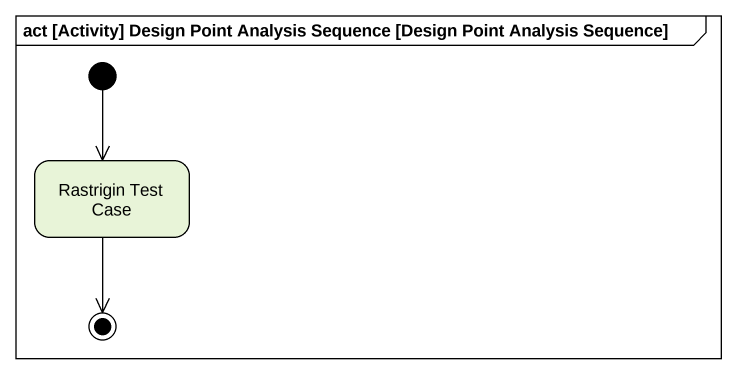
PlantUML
@startuml
mainframe act [Activity] Design Point Analysis Sequence [Design Point Analysis Sequence]
hide empty description
state "Rastrigin Test Case" as Rastrigin_Test_Case
[*] --> Rastrigin_Test_Case
Rastrigin_Test_Case --> [*]
@enduml
